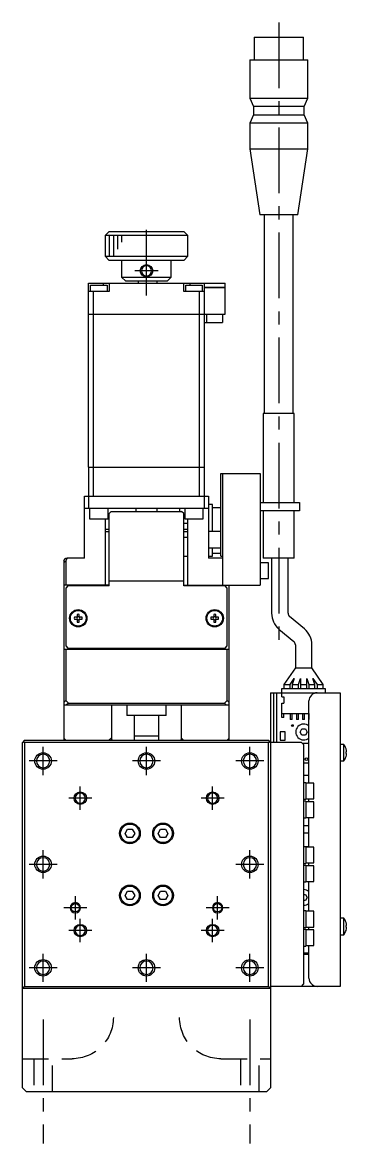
# Model space of a CAD drawing. Extents: x 0 to 775, y -8 to 645.
# Drawn here: x 300.3 to 378.7, y -2.5 to 268.6 of the extents above; entities that cross this region are included whole.
import ezdxf

# ---------------------------------------------------------------- set-up
doc = ezdxf.new("R2010")
doc.units = 0
doc.header["$LTSCALE"] = 0.5
doc.linetypes.add('CENTER', pattern=[50.8, 31.75, -6.35, 6.35, -6.35])
doc.linetypes.add('DASHED', pattern=[19.05, 12.7, -6.35])
for name, color, linetype in [('MSM_CENTER', 1, 'CENTER'), ('MSM_CONTINUOUS', 7, 'CONTINUOUS'), ('MSM_DASHED', 4, 'DASHED'), ('MSM_NARROW', 5, 'CONTINUOUS')]:
    doc.layers.add(name, color=color, linetype=linetype)

msp = doc.modelspace()

# ---------------------------------------------------------------- linework, layer by layer
at = {"layer": 'MSM_CENTER'}
for p, q in [((362.29, 268.55), (362.29, 117.45)), ((330.29, 202.5), (330.29, 220.5)), ((333.09, 208.5), (327.49, 208.5)), ((305.29, 86.6), (305.29, 93.4)), ((330.29, 86.6), (330.29, 93.4)), ((355.29, 86.6), (355.29, 93.4)), ((308.69, 90), (301.89, 90)), ((333.69, 90), (326.89, 90)), ((358.69, 90), (351.89, 90)), ((314.29, 78.2), (314.29, 83.8)), ((346.29, 78.2), (346.29, 83.8)), ((317.09, 81), (311.49, 81)), ((349.09, 81), (343.49, 81)), ((305.29, 61.6), (305.29, 68.4)), ((355.29, 61.6), (355.29, 68.4)), ((308.69, 65), (301.89, 65)), ((358.69, 65), (351.89, 65)), ((313.09, 51.7), (313.09, 57.3)), ((347.49, 51.7), (347.49, 57.3)), ((315.89, 54.5), (310.29, 54.5)), ((350.29, 54.5), (344.69, 54.5)), ((314.29, 46.2), (314.29, 51.8)), ((346.29, 46.2), (346.29, 51.8)), ((317.09, 49), (311.49, 49)), ((349.09, 49), (343.49, 49)), ((305.29, 36.6), (305.29, 43.4)), ((330.29, 36.6), (330.29, 43.4)), ((355.29, 36.6), (355.29, 43.4)), ((308.69, 40), (301.89, 40)), ((333.69, 40), (326.89, 40)), ((358.69, 40), (351.89, 40)), ((305.29, 27.5), (305.29, -2.5)), ((355.29, 27.5), (355.29, -2.5))]:
    msp.add_line(p, q, dxfattribs=at)
at = {"layer": 'MSM_CONTINUOUS'}
for p, q in [((356.34, 265), (368.24, 265)), ((356.34, 265), (356.34, 259.5)), ((368.24, 259.5), (368.24, 265)), ((355.29, 259.5), (369.29, 259.5)), ((355.29, 259.5), (355.29, 250.2)), ((369.29, 250.2), (369.29, 259.5)), ((355.29, 250.2), (369.29, 250.2)), ((355.29, 250.2), (356.14, 248.2)), ((368.44, 248.2), (369.29, 250.2)), ((368.44, 248.2), (356.14, 248.2)), ((356.14, 248.2), (356.14, 246.2)), ((368.44, 246.2), (368.44, 248.2)), ((356.14, 246.2), (355.29, 244.2)), ((369.29, 244.2), (355.29, 244.2)), ((355.29, 244.2), (355.29, 238)), ((356.14, 246.2), (368.44, 246.2)), ((369.29, 244.2), (368.44, 246.2)), ((369.29, 238), (369.29, 244.2)), ((355.29, 238), (369.29, 238)), ((355.29, 238), (357.72, 222)), ((366.86, 222), (369.29, 238)), ((366.86, 222), (357.72, 222)), ((358.79, 222), (358.79, 174)), ((365.79, 174), (365.79, 222)), ((321.29, 218), (320.29, 217)), ((340.29, 217), (320.29, 217)), ((320.29, 217), (320.29, 212)), ((321.29, 218), (339.29, 218)), ((340.29, 217), (339.29, 218)), ((340.29, 212), (340.29, 217)), ((320.29, 212), (340.29, 212)), ((320.29, 212), (321.29, 211)), ((339.29, 211), (340.29, 212)), ((339.29, 211), (321.29, 211)), ((324.29, 211), (324.29, 207)), ((336.29, 207), (336.29, 211)), ((324.29, 207), (336.29, 207)), ((325.29, 206), (324.29, 207)), ((335.29, 206), (325.29, 206)), ((328.29, 206), (328.29, 205.5)), ((332.79, 206), (332.79, 205.5)), ((336.29, 207), (335.29, 206)), ((316.29, 198), (316.29, 205.5)), ((316.29, 205.5), (349.29, 205.5)), ((321.29, 203.5), (316.29, 203.5)), ((316.79, 203.5), (316.79, 205)), ((316.79, 205), (320.79, 205)), ((317.45, 198), (317.45, 203.5)), ((319.79, 205.5), (319.79, 205)), ((320.79, 205), (320.79, 203.5)), ((321.29, 205.5), (321.29, 203.5)), ((339.29, 203.5), (339.29, 205.5)), ((344.29, 203.5), (339.29, 203.5)), ((339.79, 205), (343.79, 205)), ((339.79, 203.5), (339.79, 205)), ((340.79, 205.5), (340.79, 205)), ((343.14, 198), (343.14, 203.5)), ((343.79, 205), (343.79, 203.5)), ((344.29, 198), (344.29, 205.5)), ((344.29, 204.5), (349.29, 204.5)), ((349.29, 204.45), (344.29, 204.45)), ((349.24, 204.5), (349.24, 204.45)), ((349.29, 204.5), (349.29, 205.5)), ((349.29, 198), (349.29, 204.45)), ((316.29, 198), (349.29, 198)), ((316.29, 161), (316.29, 197.95)), ((348.29, 197.95), (316.29, 197.95)), ((316.3, 198), (316.3, 197.95)), ((317.45, 198), (317.45, 197.95)), ((317.45, 161), (317.45, 197.95)), ((343.13, 198), (343.13, 197.95)), ((343.14, 161), (343.14, 197.95)), ((344.28, 198), (344.28, 197.95)), ((344.29, 161), (344.29, 197.95)), ((344.79, 197.95), (344.79, 196)), ((348.29, 198), (348.29, 197.95)), ((348.69, 198), (348.69, 196)), ((344.29, 196), (348.69, 196)), ((366.04, 174), (358.54, 174)), ((358.54, 174), (358.54, 152.5)), ((366.04, 152.5), (366.04, 174)), ((316.29, 161), (344.29, 161)), ((344.29, 160.95), (316.29, 160.95)), ((316.29, 160.95), (316.29, 151)), ((316.3, 161), (316.3, 160.95)), ((317.45, 161), (317.45, 160.95)), ((317.45, 154), (317.45, 160.95)), ((343.13, 161), (343.13, 160.95)), ((343.14, 154), (343.14, 160.95)), ((344.28, 161), (344.28, 160.95)), ((344.29, 151), (344.29, 160.95)), ((348.29, 139.5), (348.29, 159.5)), ((348.29, 159.5), (357.79, 159.5)), ((348.79, 132.5), (348.79, 159.5)), ((357.79, 159.5), (357.79, 132.5)), ((315.29, 154), (345.29, 154)), ((315.29, 139), (315.29, 154)), ((345.29, 154), (345.29, 139)), ((346.29, 152), (345.29, 152)), ((346.29, 145.5), (346.29, 152)), ((357.79, 152.5), (367.29, 152.5)), ((367.29, 152.5), (367.29, 150.5)), ((345.29, 151), (315.29, 151)), ((316.54, 151), (316.54, 148.5)), ((321.04, 148.5), (321.04, 151)), ((321.79, 150.3), (321.29, 149.8)), ((321.29, 132.3), (321.29, 149.8)), ((321.79, 150.3), (338.79, 150.3)), ((327.79, 150.3), (327.79, 151)), ((332.79, 151), (332.79, 150.3)), ((338.29, 151), (338.29, 150.3)), ((339.29, 149.8), (338.79, 150.3)), ((339.29, 132.3), (339.29, 149.8)), ((339.54, 151), (339.54, 148.5)), ((344.04, 148.5), (344.04, 151)), ((346.29, 151.25), (348.29, 151.25)), ((367.29, 150.5), (357.79, 150.5)), ((358.54, 150.5), (358.54, 139)), ((366.04, 139), (366.04, 150.5)), ((316.54, 148.5), (321.04, 148.5)), ((320.29, 148.5), (320.29, 132.3)), ((339.29, 147.5), (340.29, 147.5)), ((339.54, 148.5), (344.04, 148.5)), ((340.29, 132.3), (340.29, 148.5)), ((320.29, 146), (321.29, 146)), ((320.29, 145.5), (321.29, 145.5)), ((339.29, 146), (340.29, 146)), ((339.29, 145.5), (340.29, 145.5)), ((340.29, 144), (339.29, 144)), ((348.29, 145.5), (345.29, 145.5)), ((345.29, 141.5), (348.29, 141.5)), ((346.29, 139.5), (346.29, 141.5)), ((310.29, 138.5), (310.79, 139)), ((310.29, 138.5), (310.29, 95)), ((310.79, 138.39), (310.29, 137.89)), ((311.1, 139), (310.79, 138.39)), ((310.79, 139), (311.1, 139)), ((310.79, 138.39), (310.79, 132.5)), ((315.29, 139), (311.1, 139)), ((339.29, 139.5), (340.29, 139.5)), ((345.29, 139.5), (346.29, 139.5)), ((348.79, 139), (345.29, 139)), ((346.29, 140.25), (348.29, 140.25)), ((348.29, 139.5), (348.79, 139.5)), ((366.04, 139), (358.54, 139)), ((360.55, 139), (360.55, 125.72)), ((364.55, 125.72), (364.55, 139)), ((359.79, 137.9), (357.79, 137.9)), ((359.79, 134.1), (359.79, 137.9)), ((339.29, 133.5), (321.29, 133.5)), ((357.79, 134.1), (359.79, 134.1)), ((321.29, 132.5), (310.29, 132.5)), ((311.29, 132.3), (310.79, 131.8)), ((310.79, 131.8), (310.79, 117.8)), ((321.29, 132.3), (311.29, 132.3)), ((339.29, 132.5), (357.79, 132.5)), ((349.29, 132.3), (339.29, 132.3)), ((349.79, 131.8), (349.29, 132.3)), ((349.79, 117.8), (349.79, 131.8)), ((350.29, 95), (350.29, 132.5)), ((313.55, 124.74), (312.87, 124.74)), ((313.55, 125.42), (313.55, 124.74)), ((314.03, 124.74), (314.03, 125.42)), ((314.71, 124.74), (314.03, 124.74)), ((346.55, 124.74), (345.87, 124.74)), ((346.55, 125.42), (346.55, 124.74)), ((347.03, 124.74), (347.03, 125.42)), ((347.71, 124.74), (347.03, 124.74)), ((368.51, 121.93), (364.91, 124.95)), ((312.87, 124.26), (313.55, 124.26)), ((313.55, 124.26), (313.55, 123.58)), ((314.03, 123.58), (314.03, 124.26)), ((314.03, 124.26), (314.71, 124.26)), ((345.87, 124.26), (346.55, 124.26)), ((346.55, 124.26), (346.55, 123.58)), ((347.03, 124.26), (347.71, 124.26)), ((347.03, 123.58), (347.03, 124.26)), ((362.33, 121.89), (365.94, 118.87)), ((310.29, 117), (350.29, 117)), ((310.79, 117.8), (311.29, 117.3)), ((310.79, 117), (310.79, 104.61)), ((311.29, 117.3), (349.29, 117.3)), ((320.29, 117.3), (320.29, 117)), ((322.04, 117), (322.04, 117.3)), ((325.29, 117.3), (325.29, 117.2)), ((325.29, 117.2), (335.29, 117.2)), ((325.29, 117.2), (325.49, 117)), ((335.09, 117), (335.29, 117.2)), ((335.29, 117.2), (335.29, 117.3)), ((338.54, 117.3), (338.54, 117)), ((340.29, 117), (340.29, 117.3)), ((349.29, 117.3), (349.79, 117.8)), ((349.79, 104.61), (349.79, 117)), ((366.29, 118.1), (366.29, 112.5)), ((370.29, 112.5), (370.29, 118.1)), ((366.29, 112.5), (363.54, 108.5)), ((366.29, 112.5), (370.29, 112.5)), ((373.04, 108.5), (370.29, 112.5)), ((363.54, 108.5), (365.04, 108.5)), ((363.54, 108.5), (363.54, 107.5)), ((365.04, 108.5), (366.04, 109.95)), ((365.04, 107.5), (365.04, 108.5)), ((366.04, 109.95), (365.54, 108.5)), ((365.54, 108.5), (367.04, 108.5)), ((365.54, 108.5), (365.54, 107.5)), ((367.04, 108.5), (367.54, 109.95)), ((367.04, 107.5), (367.04, 108.5)), ((367.54, 109.95), (367.54, 107.5)), ((367.54, 108.5), (369.04, 108.5)), ((369.04, 109.95), (369.54, 108.5)), ((369.04, 107.5), (369.04, 109.95)), ((369.54, 108.5), (371.04, 108.5)), ((369.54, 108.5), (369.54, 107.5)), ((371.04, 108.5), (370.54, 109.95)), ((370.54, 109.95), (371.54, 108.5)), ((371.04, 107.5), (371.04, 108.5)), ((371.54, 108.5), (373.04, 108.5)), ((371.54, 108.5), (371.54, 107.5)), ((373.04, 107.5), (373.04, 108.5)), ((360.29, 106.5), (360.29, 11)), ((360.29, 106.5), (377.09, 106.5)), ((361.09, 94.5), (361.09, 106.5)), ((361.79, 94.5), (361.79, 106.5)), ((363.04, 107.5), (373.54, 107.5)), ((363.04, 105.5), (363.04, 107.5)), ((373.54, 107.5), (373.54, 106.5)), ((377.09, 106.5), (377.09, 35.5)), ((310.29, 104.11), (310.79, 104.61)), ((350.29, 103.5), (310.29, 103.5)), ((310.79, 104.61), (311.41, 104)), ((311.41, 104), (310.91, 103.5)), ((311.41, 104), (349.18, 104)), ((321.81, 103.5), (321.81, 95.5)), ((325.54, 103.5), (325.54, 101)), ((335.04, 101), (335.04, 103.5)), ((338.78, 95.5), (338.78, 103.5)), ((349.18, 104), (349.79, 104.61)), ((349.68, 103.5), (349.18, 104)), ((349.79, 104.61), (350.29, 104.11)), ((363.04, 105.5), (363.54, 105.5)), ((363.04, 104), (363.54, 104)), ((363.04, 100.5), (363.04, 104)), ((363.54, 105.5), (363.54, 104)), ((369.59, 84.65), (369.59, 104.5)), ((335.04, 101), (325.54, 101)), ((327.29, 101), (327.29, 95)), ((333.29, 95), (333.29, 101)), ((363.04, 101.5), (369.59, 101.5)), ((363.54, 100.5), (363.04, 100.5)), ((363.54, 100.5), (363.54, 101.5)), ((365.04, 101.5), (365.04, 100)), ((365.54, 100), (365.54, 101.5)), ((366.54, 101.5), (366.54, 100)), ((367.04, 100), (367.04, 101.5)), ((368.04, 101.5), (368.04, 100)), ((368.54, 100), (368.54, 101.5)), ((369.54, 101.5), (369.54, 100)), ((365.54, 100), (365.04, 100)), ((367.04, 100), (366.54, 100)), ((367.43, 97), (367.86, 97.75)), ((367.86, 97.75), (368.73, 97.75)), ((368.54, 100), (368.04, 100)), ((368.73, 97.75), (369.16, 97)), ((369.59, 100), (369.54, 100)), ((300.79, 95), (300.29, 94.5)), ((300.79, 95), (359.79, 95)), ((310.79, 95), (310.29, 95.5)), ((321.81, 95.5), (321.31, 95)), ((321.99, 95), (321.81, 95.5)), ((333.29, 96), (327.29, 96)), ((338.78, 95.5), (338.6, 95)), ((339.28, 95), (338.78, 95.5)), ((350.29, 95.5), (349.79, 95)), ((360.29, 94.5), (359.79, 95)), ((362.59, 97.02), (362.59, 95.02)), ((363.84, 97.02), (362.59, 97.02)), ((362.59, 95.02), (363.84, 95.02)), ((363.84, 95.02), (363.84, 97.02)), ((367.86, 96.25), (367.43, 97)), ((368.73, 96.25), (367.86, 96.25)), ((369.16, 97), (368.73, 96.25)), ((300.29, 11), (300.29, 94.5)), ((300.79, 94.5), (300.54, 94.75)), ((359.79, 94.5), (300.79, 94.5)), ((300.79, 94.5), (300.79, 35.5)), ((360.04, 94.75), (359.79, 94.5)), ((359.79, 35.5), (359.79, 94.5)), ((367.79, 94.5), (360.29, 94.5)), ((368.29, 94), (367.79, 94.5)), ((367.95, 94.34), (369.59, 94.34)), ((368.29, 94), (368.29, 36)), ((377.99, 94), (377.09, 94)), ((377.99, 90), (377.99, 94)), ((378.55, 92.93), (378.55, 92.95)), ((378.55, 92.2), (378.68, 92.2)), ((378.55, 91.8), (378.55, 92.2)), ((377.09, 90), (377.99, 90)), ((378.68, 91.8), (378.55, 91.8)), ((378.55, 91.05), (378.55, 91.07)), ((369.59, 89.44), (368.29, 89.44)), ((369.59, 86.5), (368.29, 86.5)), ((368.79, 84.75), (368.29, 84.75)), ((368.79, 84.75), (368.79, 80.75)), ((370.79, 84.65), (368.79, 84.65)), ((370.79, 80.85), (370.79, 84.65)), ((368.29, 80.75), (368.79, 80.75)), ((368.79, 80.25), (368.29, 80.25)), ((368.79, 80.85), (370.79, 80.85)), ((368.79, 80.25), (368.79, 76.25)), ((370.79, 80.15), (368.79, 80.15)), ((369.59, 80.15), (369.59, 80.85)), ((370.79, 76.35), (370.79, 80.15)), ((368.29, 76.25), (368.79, 76.25)), ((368.79, 76.35), (370.79, 76.35)), ((369.59, 69.15), (369.59, 76.35)), ((325.14, 72.5), (325.72, 73.5)), ((325.72, 73.5), (326.87, 73.5)), ((326.87, 73.5), (327.45, 72.5)), ((333.14, 72.5), (333.72, 73.5)), ((333.72, 73.5), (334.87, 73.5)), ((334.87, 73.5), (335.45, 72.5)), ((368.29, 74.42), (369.59, 74.42)), ((325.72, 71.5), (325.14, 72.5)), ((326.87, 71.5), (325.72, 71.5)), ((327.45, 72.5), (326.87, 71.5)), ((333.72, 71.5), (333.14, 72.5)), ((334.87, 71.5), (333.72, 71.5)), ((335.45, 72.5), (334.87, 71.5)), ((369.59, 72.54), (368.29, 72.54)), ((368.29, 69.34), (369.59, 69.34)), ((368.79, 69.25), (368.29, 69.25)), ((368.79, 69.25), (368.79, 65.25)), ((370.79, 69.15), (368.79, 69.15)), ((370.79, 65.35), (370.79, 69.15)), ((368.29, 65.25), (368.79, 65.25)), ((368.79, 65.35), (370.79, 65.35)), ((369.59, 64.65), (369.59, 65.35)), ((368.79, 64.75), (368.29, 64.75)), ((368.79, 64.75), (368.79, 60.75)), ((370.79, 64.65), (368.79, 64.65)), ((370.79, 60.85), (370.79, 64.65)), ((368.29, 60.75), (368.79, 60.75)), ((368.79, 60.85), (370.79, 60.85)), ((369.59, 53.65), (369.59, 60.85)), ((325.14, 57.5), (325.72, 58.5)), ((325.72, 56.5), (325.14, 57.5)), ((325.72, 58.5), (326.87, 58.5)), ((326.87, 58.5), (327.45, 57.5)), ((327.45, 57.5), (326.87, 56.5)), ((333.14, 57.5), (333.72, 58.5)), ((333.72, 56.5), (333.14, 57.5)), ((333.72, 58.5), (334.87, 58.5)), ((334.87, 58.5), (335.45, 57.5)), ((335.45, 57.5), (334.87, 56.5)), ((368.29, 57.75), (368.73, 57.75)), ((368.73, 57.75), (369.16, 57)), ((369.16, 57), (368.73, 56.25)), ((326.87, 56.5), (325.72, 56.5)), ((334.87, 56.5), (333.72, 56.5)), ((368.73, 56.25), (368.29, 56.25)), ((368.79, 53.75), (368.29, 53.75)), ((368.79, 53.75), (368.79, 49.75)), ((370.79, 53.65), (368.79, 53.65)), ((370.79, 49.85), (370.79, 53.65)), ((377.99, 52), (377.09, 52)), ((377.99, 48), (377.99, 52)), ((368.29, 49.75), (368.79, 49.75)), ((368.79, 49.25), (368.29, 49.25)), ((368.79, 49.85), (370.79, 49.85)), ((368.79, 49.25), (368.79, 45.25)), ((370.79, 49.15), (368.79, 49.15)), ((369.59, 49.15), (369.59, 49.85)), ((370.79, 45.35), (370.79, 49.15)), ((378.55, 50.93), (378.55, 50.95)), ((378.55, 50.2), (378.68, 50.2)), ((378.55, 49.8), (378.55, 50.2)), ((378.68, 49.8), (378.55, 49.8)), ((378.55, 49.05), (378.55, 49.07)), ((377.09, 48), (377.99, 48)), ((368.29, 45.25), (368.79, 45.25)), ((369.59, 43.5), (368.29, 43.5)), ((368.79, 45.35), (370.79, 45.35)), ((369.59, 37.5), (369.59, 45.35)), ((369.59, 43.2), (368.29, 43.2)), ((300.29, 35.5), (300.79, 35)), ((300.54, 35.25), (300.79, 35.5)), ((300.79, 35.5), (359.79, 35.5)), ((359.79, 35.5), (360.04, 35.25)), ((359.79, 35), (360.29, 35.5)), ((377.09, 35.5), (360.29, 35.5)), ((367.79, 35.5), (368.29, 36)), ((360.29, 35), (300.29, 35)), ((300.29, 11), (301.29, 10)), ((359.29, 10), (360.29, 11)), ((359.29, 10), (301.29, 10))]:
    msp.add_line(p, q, dxfattribs=at)
at = {"layer": 'MSM_CONTINUOUS', "extrusion": (0, 0, -1)}
for centre, radius in [((-330.29, 208.5), 1.23), ((-305.29, 90), 1.62), ((-330.29, 90), 1.62), ((-355.29, 90), 1.62), ((-314.29, 81), 1.23), ((-346.29, 81), 1.23), ((-305.29, 65), 1.62), ((-355.29, 65), 1.62), ((-314.29, 49), 1.23), ((-346.29, 49), 1.23), ((-305.29, 40), 1.62), ((-330.29, 40), 1.62), ((-355.29, 40), 1.62)]:
    msp.add_circle(centre, radius, dxfattribs=at)
at = {"layer": 'MSM_CONTINUOUS'}
for centre, radius in [((313.79, 124.5), 2.1), ((313.79, 124.5), 1.9), ((346.79, 124.5), 2.1), ((346.79, 124.5), 1.9), ((365.59, 98.56), 0.2), ((368.99, 90.44), 0.35), ((326.29, 72.5), 2.5), ((326.29, 72.5), 2.25), ((334.29, 72.5), 2.5), ((334.29, 72.5), 2.25), ((326.29, 57.5), 2.5), ((326.29, 57.5), 2.25), ((334.29, 57.5), 2.5), ((334.29, 57.5), 2.25), ((313.09, 54.5), 1.01), ((347.49, 54.5), 1.01)]:
    msp.add_circle(centre, radius, dxfattribs=at)
for centre, radius, start, end in [((313.79, 124.5), 0.95, 165.3667, 194.6333), ((313.79, 124.5), 0.365, 138.8496, 221.1504), ((313.79, 124.5), 0.95, 75.3667, 104.6333), ((313.79, 124.5), 0.365, 48.8496, 131.1504), ((313.79, 124.5), 0.365, 318.8496, 41.1504), ((313.79, 124.5), 0.95, 345.3667, 14.6333), ((346.79, 124.5), 0.95, 165.3667, 194.6333), ((346.79, 124.5), 0.365, 138.8496, 221.1504), ((346.79, 124.5), 0.95, 75.3667, 104.6333), ((346.79, 124.5), 0.365, 48.8496, 131.1504), ((346.79, 124.5), 0.365, 318.8496, 41.1504), ((346.79, 124.5), 0.95, 345.3667, 14.6333), ((365.55, 125.72), 5, 180, 230), ((365.55, 125.72), 1, 180, 230), ((313.79, 124.5), 0.365, 228.8496, 311.1504), ((313.79, 124.5), 0.95, 255.3667, 284.6333), ((346.79, 124.5), 0.365, 228.8496, 311.1504), ((346.79, 124.5), 0.95, 255.3667, 284.6333), ((365.29, 118.1), 5, 0, 50), ((365.29, 118.1), 1, 0, 50), ((371.59, 104.5), 2, 90, 180), ((368.29, 97), 1.9, 46.8264, 313.1736), ((375.49, 92), 3.2, 17.27, 38.6822), ((375.49, 92), 3.19, 3.5903, 16.9053), ((375.49, 92), 3.2, 321.3178, 342.73), ((375.49, 92), 3.19, 343.0947, 356.4096), ((368.29, 57), 1.9, 46.8264, 90), ((368.29, 57), 1.9, 270, 313.1736), ((375.49, 50), 3.2, 17.27, 38.6822), ((375.49, 50), 3.2, 321.3178, 342.73), ((375.49, 50), 3.19, 3.5903, 16.9053), ((375.49, 50), 3.19, 343.0947, 356.4096), ((371.59, 37.5), 2, 180, 270)]:
    msp.add_arc(centre, radius, start, end, dxfattribs=at)
at = {"layer": 'MSM_DASHED'}
for p, q in [((300.29, 18), (312.29, 18)), ((303.04, 18), (303.04, 10)), ((307.54, 10), (307.54, 18)), ((348.29, 18), (360.29, 18)), ((353.04, 18), (353.04, 10)), ((357.54, 10), (357.54, 18))]:
    msp.add_line(p, q, dxfattribs=at)
at = {"layer": 'MSM_DASHED', "extrusion": (0, 0, -1)}
for centre, start, end in [((-312.29, 28), 180, 270), ((-348.29, 28), 270, 0)]:
    msp.add_arc(centre, 10, start, end, dxfattribs=at)
at = {"layer": 'MSM_NARROW'}
for p, q in [((321.29, 217), (321.29, 212)), ((322.29, 217), (322.29, 212)), ((323.29, 217), (323.29, 213.7)), ((324.29, 217), (324.29, 215.4))]:
    msp.add_line(p, q, dxfattribs=at)
for centre, radius in [((330.29, 208.5), 1.5), ((305.29, 90), 2), ((330.29, 90), 2), ((355.29, 90), 2), ((314.29, 81), 1.5), ((346.29, 81), 1.5), ((305.29, 65), 2), ((355.29, 65), 2), ((314.29, 49), 1.5), ((346.29, 49), 1.5), ((305.29, 40), 2), ((330.29, 40), 2), ((355.29, 40), 2)]:
    msp.add_circle(centre, radius, dxfattribs=at)
at = {"layer": 'MSM_NARROW', "extrusion": (0, 0, -1)}
for centre in [(-313.09, 54.5), (-347.49, 54.5)]:
    msp.add_circle(centre, 1.25, dxfattribs=at)

doc.saveas('drawing.dxf')
